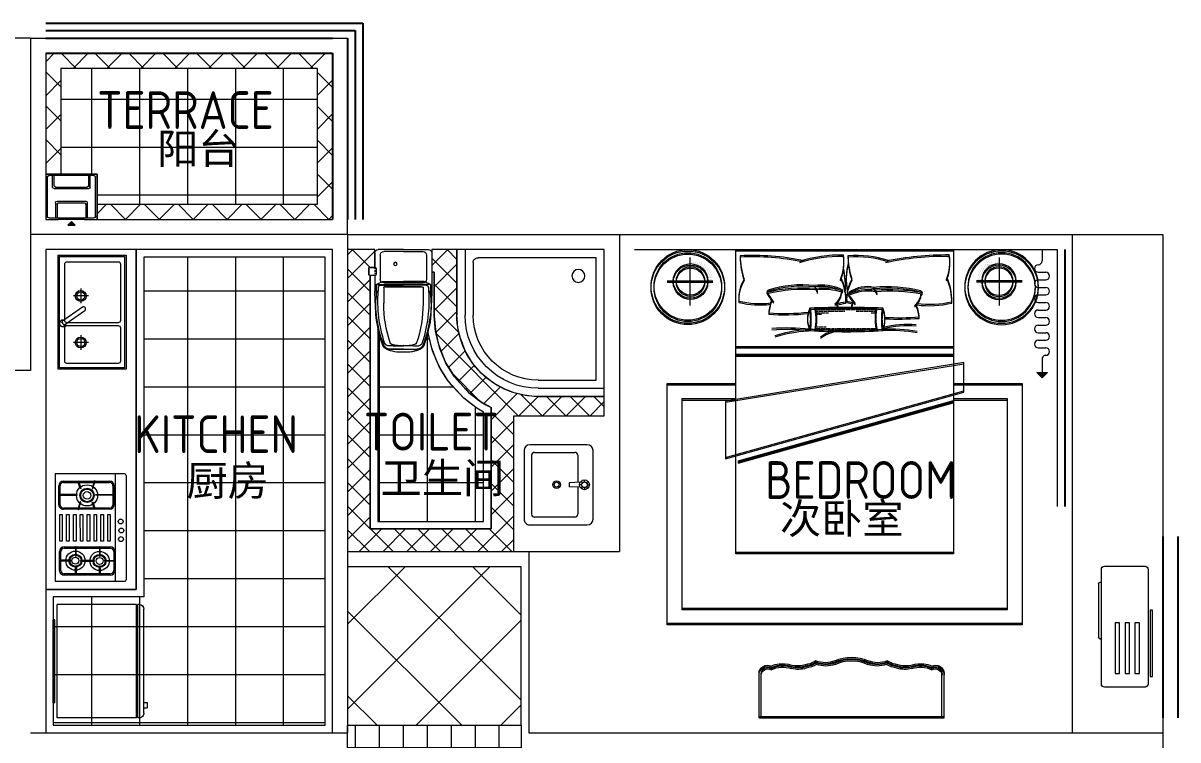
# Model space of a CAD drawing. Extents: x 25752 to 73233, y 27827 to 61602.
# Drawn here: x 55211 to 62861, y 48411 to 53157 of the extents above; entities that cross this region are included whole.
import ezdxf

# ---------------------------------------------------------------- set-up
doc = ezdxf.new("R2010")
doc.units = 0
doc.header["$LTSCALE"] = 1000
doc.header["$MEASUREMENT"] = 0
doc.linetypes.add('DASH', pattern=[0.35, 0.25, -0.1])
for name, color, linetype, lineweight in [('DOTE', 1, 'Continuous', 5), ('之\u3000辅助线', 62, 'Continuous', 5), ('家具', 34, 'Continuous', 9), ('洁具', 8, 'Continuous', 9), ('看线', 5, 'Continuous', 9), ('移动家具', 41, 'Continuous', 9), ('配景图块－家具立面', 252, 'Continuous', 9), ('铺地', 8, 'Continuous', 5), ('陈设', 31, 'Continuous', 5)]:
    doc.layers.add(name, color=color, linetype=linetype, lineweight=lineweight)
for name, color, linetype in [('PUB_TEXT', 7, 'Continuous'), ('WINDOW', 4, 'Continuous'), ('栏杆', 55, 'Continuous'), ('窗帘', 8, 'Continuous')]:
    doc.layers.add(name, color=color, linetype=linetype)
doc.styles.get("Standard").update_dxf_attribs({"font": 'gbenor.shx', "bigfont": 'gbcbig.shx'})
pattern_1 = [(90, (164886.5, 15824.32), (317.5, 3e-14), []), (7e-15, (164886.5, 15824.32), (3e-14, -317.5), [])]

# ---------------------------------------------------------------- blocks, each defined once
blk = doc.blocks.new('A$C0C200289')
for p, q in [((500.3, 622.7), (-48.2, 622.7)), ((-48.2, 613.4), (-48.2, 622.7)), ((500.3, 613.4), (-48.2, 613.4)), ((500.3, 613.4), (500.3, 622.7)), ((-150, 71.8), (-150, 596.8)), ((600, 596.8), (-150, 596.8)), ((600, 71.8), (600, 596.8)), ((-144.1, 71.8), (-150, 71.8)), ((-150, 53.3), (-150, 61.8)), ((-144.1, 61.8), (-150, 61.8)), ((-144.1, 61.8), (-144.1, 71.8)), ((568.5, 21.8), (-118.5, 21.8)), ((499.1, 21.8), (499.1, 0)), ((535.3, 21.8), (535.3, 0)), ((594.1, 61.8), (594.1, 71.8)), ((594.1, 71.8), (600, 71.8)), ((594.1, 61.8), (600, 61.8)), ((600, 53.3), (600, 61.8)), ((499.1, 0), (535.3, 0))]:
    blk.add_line(p, q)
at = {"color": 251}
for p, q in [((594.1, 71.8), (-144.1, 71.8)), ((594.1, 61.8), (-144.1, 61.8))]:
    blk.add_line(p, q, dxfattribs=at)
for centre, start, end in [((-118.5, 53.3), 180, 270), ((568.5, 53.3), 270, 0)]:
    blk.add_arc(centre, 31.5, start, end)
blk = doc.blocks.new('gui-13')
at = {"layer": '陈设', "color": 31}
for p, q in [((-851, 0), (851, 0)), ((-851, 0), (-851, -395)), ((851, 0), (851, -395))]:
    blk.add_line(p, q, dxfattribs=at)
at = {"layer": '陈设', "color": 8}
for p, q in [((-832, 0), (-832, -392)), ((832, 0), (832, -392))]:
    blk.add_line(p, q, dxfattribs=at)
at = {"layer": '陈设', "color": 31}
for centre, radius, start, end in [((-775, -395), 76, 179.9775, 297.9622), ((775, -395), 76, 242.0378, 0.0225), ((-638, -249), 236, 244.7424, 281.4576), ((-497, -771), 306, 72.2765, 108.0394), ((-461, -733), 260, 59.0009, 77.1514), ((-242, -728), 234, 67.5902, 111.3737), ((0, -176), 369, 245.4498, 294.5502), ((242, -728), 234, 68.6263, 112.4098), ((461, -733), 260, 102.8486, 120.9991), ((497, -771), 306, 71.9606, 107.7235), ((638, -249), 236, 258.5424, 295.2576)]:
    blk.add_arc(centre, radius, start, end, dxfattribs=at)
at = {"layer": '陈设', "color": 8}
for centre, radius, start, end in [((-772, -388), 60.9, 183.3748, 301.4929), ((772, -388), 60.9, 238.5071, 356.6252), ((-633, -232), 234, 242.9417, 289.8548), ((-491, -713), 268, 73.9479, 103.6165), ((-491, -796), 349, 61.2124, 77.7108), ((-237, -743), 267, 70.8722, 108.6815), ((0, -177), 348, 244.4926, 295.5074), ((237, -743), 267, 71.3185, 109.1278), ((491, -796), 349, 102.2892, 118.7876), ((491, -713), 268, 76.3835, 106.0521), ((633, -232), 234, 250.1452, 297.0583)]:
    blk.add_arc(centre, radius, start, end, dxfattribs=at)
blk = doc.blocks.new('nighttable-03')
at = {"layer": '陈设'}
for p, q in [((0, -193), (0, 193)), ((-188.6, 0), (188.6, 0))]:
    blk.add_line(p, q, dxfattribs=at)
at = {"layer": '陈设', "color": 8}
for p, q in [((-56.6, 103.2), (-56.6, 103.2)), ((-48.7, 119.1), (-48.7, 119.1)), ((-32.8, 119.1), (-32.8, 119.1)), ((-24.9, 134.9), (-24.9, 134.9)), ((-16.9, 119.1), (-16.9, 119.1)), ((-9, 134.9), (-9, 134.9)), ((-1, 150.8), (-1, 150.8)), ((-1, 119.1), (-1, 119.1)), ((6.9, 134.9), (6.9, 134.9)), ((14.8, 150.8), (14.8, 150.8)), ((14.8, 119.1), (14.8, 119.1)), ((22.8, 134.9), (22.8, 134.9)), ((30.7, 150.8), (30.7, 150.8)), ((30.7, 119.1), (30.7, 119.1)), ((38.6, 134.9), (38.6, 134.9)), ((46.6, 150.8), (46.6, 150.8)), ((46.6, 119.1), (46.6, 119.1)), ((54.5, 134.9), (54.5, 134.9)), ((62.5, 150.8), (62.5, 150.8)), ((62.5, 119.1), (62.5, 119.1)), ((70.4, 134.9), (70.4, 134.9)), ((70.4, 103.2), (70.4, 103.2)), ((78.3, 150.8), (78.3, 150.8)), ((78.3, 119.1), (78.3, 119.1)), ((86.3, 134.9), (86.3, 134.9)), ((86.3, 103.2), (86.3, 103.2)), ((94.2, 150.8), (94.2, 150.8)), ((94.2, 119.1), (94.2, 119.1)), ((102.1, 134.9), (102.1, 134.9)), ((102.1, 103.2), (102.1, 103.2)), ((110.1, 119.1), (110.1, 119.1)), ((118, 134.9), (118, 134.9)), ((118, 103.2), (118, 103.2)), ((126, 119.1), (126, 119.1)), ((133.9, 103.2), (133.9, 103.2)), ((149.8, 103.2), (149.8, 103.2)), ((94.2, 87.3), (94.2, 87.3)), ((102.1, 71.4), (102.1, 71.4)), ((110.1, 87.3), (110.1, 87.3)), ((110.1, 55.6), (110.1, 55.6)), ((118, 71.4), (118, 71.4)), ((118, 39.7), (118, 39.7)), ((126, 87.3), (126, 87.3)), ((126, 55.6), (126, 55.6)), ((126, 23.8), (126, 23.8)), ((133.9, 71.4), (133.9, 71.4)), ((133.9, 39.7), (133.9, 39.7)), ((133.9, 7.9), (133.9, 7.9)), ((141.8, 87.3), (141.8, 87.3)), ((141.8, 55.6), (141.8, 55.6)), ((141.8, 23.8), (141.8, 23.8)), ((149.8, 71.4), (149.8, 71.4)), ((149.8, 39.7), (149.8, 39.7)), ((149.8, 7.9), (149.8, 7.9)), ((157.7, 87.3), (157.7, 87.3)), ((157.7, 55.6), (157.7, 55.6)), ((157.7, 23.8), (157.7, 23.8)), ((165.6, 71.4), (165.6, 71.4)), ((165.6, 39.7), (165.6, 39.7)), ((165.6, 7.9), (165.6, 7.9)), ((173.6, 55.6), (173.6, 55.6)), ((173.6, 23.8), (173.6, 23.8)), ((86.3, -87.3), (86.3, -87.3)), ((102.1, -87.3), (102.1, -87.3)), ((110.1, -71.4), (110.1, -71.4)), ((118, -55.6), (118, -55.6)), ((126, -7.9), (126, -7.9)), ((126, -39.7), (126, -39.7)), ((126, -71.4), (126, -71.4)), ((133.9, -23.8), (133.9, -23.8)), ((133.9, -55.6), (133.9, -55.6)), ((141.8, -7.9), (141.8, -7.9)), ((141.8, -39.7), (141.8, -39.7)), ((149.8, -23.8), (149.8, -23.8)), ((149.8, -55.6), (149.8, -55.6)), ((157.7, -7.9), (157.7, -7.9)), ((157.7, -39.7), (157.7, -39.7)), ((165.6, -23.8), (165.6, -23.8)), ((173.6, -7.9), (173.6, -7.9)), ((62.5, -103.2), (62.5, -103.2))]:
    blk.add_line(p, q, dxfattribs=at)
at = {"layer": '陈设'}
for centre, radius in [((-18.6, -46.6), 304.8), ((3.7, -0.4), 142.5)]:
    blk.add_circle(centre, radius, dxfattribs=at)
at = {"layer": '陈设', "color": 8}
for centre, radius in [((-18.6, -46.6), 279.4), ((3.7, -0.4), 117.5)]:
    blk.add_circle(centre, radius, dxfattribs=at)
blk = doc.blocks.new('bed-03')
at = {"layer": '陈设'}
h = blk.add_hatch(dxfattribs=at)
h.set_pattern_fill('DOTS', color=8, scale=157.35808, style=0)
h.set_pattern_definition([(360, (4699.224, 22464.162), (4.91744, 9.83488), [0, -9.83488])])
h.paths.add_polyline_path([(193.3, 1512.3, -0.023158), (197.9, 1538.3, 0.017447), (-182.8, 1538.1, -0.030336), (-176.8, 1500.1, -0.109684)])
h.paths.add_polyline_path([(-178.1, 1428.4, -0.021039), (-182.7, 1402.1, 0.024893), (200.7, 1402, -0.013485), (197.1, 1417, -0.065247)])
at = {"layer": '陈设', "linetype": 'Continuous'}
blk.add_line((-685.8, 1295.4), (685.8, 1295.4), dxfattribs=at)
for points in [[(-685.8, 1905), (685.8, 1905), (685.8, 0), (-685.8, 0)], [(749.3, 1193.8), (-749.3, 952.5), (-749.3, 596.9), (749.3, 1016)]]:
    blk.add_lwpolyline(points, close=True, dxfattribs=at)
at = {"layer": '陈设', "linetype": 'Continuous', "const_width": 12.7}
for points in [[(-685.8, 1244.6), (685.8, 1244.6)], [(685.8, 952.5), (-673.1, 571.5)]]:
    blk.add_lwpolyline(points, dxfattribs=at)
at = {"layer": '陈设'}
for centre, radius, start, end in [((-577.9, 291.4), 1576.8, 78.51563, 92.91885), ((-128, 1881.7), 530.4, 181.68246, 197.89123), ((-19.6, 991.8), 879.4, 89.26749, 107.49187), ((-518.6, 1679.5), 523, 21.50182, 21.52014), ((-291.2, 1827.2), 286.3, 337.28886, 8.83607), ((388.8, 1722), 379.2, 164.5703, 191.44523), ((72.4, 1196.7), 671.5, 72.36508, 94.45682), ((550.4, 1881.7), 530.4, 181.68246, 197.89123), ((641.6, 21.3), 1850, 89.47797, 102.03621), ((375.6, 1827.2), 286.3, 337.28886, 8.83607), ((-518.6, 1679.5), 523, 356.00042, 12.19728), ((-433, 1598.1), 233.4, 148.85812, 184.05816), ((-269.2, 1008), 675.6, 83.20755, 108.38281), ((-144.9, 1376.3), 305.8, 66.56831, 98.36025), ((-213.4, 1658.6), 31.4, 2.78289, 33.25611), ((-316.9, 1592.2), 324, 357.36898, 24.77774), ((245.4, 1598.1), 233.4, 148.85812, 184.05816), ((141.6, 1474.1), 198.2, 77.55266, 124.26048), ((349.9, 1592.2), 324, 357.36898, 24.77774), ((-260.6, 727.3), 936.2, 85.18392, 104.06595), ((-285.9, 1731.9), 222.6, 209.74359, 223.86493), ((-131.5, 1271.1), 392.3, 72.55244, 97.40079), ((-192.9, 1640.1), 22.8, 354.43558, 61.56986), ((-127.8, 1648.9), 108.2, 307.60777, 352.44802), ((148.2, 1363.4), 288.9, 81.37225, 115.44969), ((226.4, 1720.7), 222.6, 209.74359, 223.86493), ((262.2, 741.5), 929.4, 76.61675, 94.81174), ((160.2, 1647.5), 31.4, 2.78289, 33.25611), ((280, 458.9), 1193.4, 80.01932, 94.24788), ((180.7, 1629), 22.8, 354.43558, 61.56986), ((372.8, 1637.8), 108.2, 307.60777, 352.44802), ((-535.1, 2096.2), 531, 255.7481, 277.42838), ((-210.2, 1487.7), 269, 157.35479, 175.99448), ((-81, 1470.4), 153.7, 154.46306, 205.54216), ((9.9, -3914.4), 5455.9, 87.58865, 92.41135), ((-613.7, 1470.4), 399.6, 350.4535, 9.55171), ((-493.1, 1470), 317.7, 347.54723, 12.52165), ((-202.4, 1492.4), 169.7, 16.73764, 28.09111), ((-134.2, 2172.8), 611.9, 277.91946, 283.31982), ((143.3, 2096.2), 531, 255.7481, 259.99103), ((302, 1476.6), 269, 157.35479, 166.0422), ((476.5, 1475.9), 285.5, 167.23113, 195.17647), ((686, 1470.3), 451.5, 171.53777, 188.42299), ((91.5, 1470.5), 162, 335.83547, 24.1253), ((298.3, 1481.3), 169.7, 359.93165, 28.09111), ((532.6, 2172.8), 611.9, 262.59536, 283.31982), ((-382.1, 2845.4), 1342.3, 265.87858, 276.54701), ((341.1, 3294.3), 1817.6, 267.23363, 274.00158), ((-357.5, 205.3), 1206.7, 83.44339, 94.82037), ((-171.5, 490.7), 912.5, 91.59604, 107.13726), ((9.8, 5250.4), 3853.1, 266.5849, 273.4151), ((-29.3, 1206.9), 191.7, 95.57589, 129.53492), ((282.7, 411.7), 993.4, 79.97993, 92.50113), ((395.3, 834), 600.1, 84.82231, 104.64378)]:
    blk.add_arc(centre, radius, start, end, dxfattribs=at)
at = {"layer": '陈设', "color": 8}
for centre, radius, start, end in [((-613.7, 1470.4), 403.5, 350.4535, 9.55171), ((-493.1, 1470), 313.8, 347.54723, 12.52165), ((476.5, 1475.9), 281.5, 167.23113, 195.17647), ((686, 1470.3), 455.4, 171.53777, 188.42299)]:
    blk.add_arc(centre, radius, start, end, dxfattribs=at)
at = {"layer": '陈设'}
for points in [[(-482.3, 1649.1), (-489.5, 1638.4), (-485.8, 1630.5), (-479.2, 1621.4)], [(-23.3, 1656.9), (-14.3, 1650.6), (-15.6, 1640.9), (-20.6, 1634.7)], [(30, 1637.9), (22.8, 1627.2), (26.4, 1619.3), (33.1, 1610.3)], [(477.4, 1645.7), (486.4, 1639.5), (485, 1629.8), (480.1, 1623.6)]]:
    blk.add_spline(points, degree=3, dxfattribs=at)
blk = doc.blocks.new('wrtrturt')
at = {"layer": '陈设'}
for points in [[(88620.3, 57306.6), (88620.3, 56851.8), (90209.7, 56851.8), (90209.7, 59204.9), (88620.3, 59204.9), (88620.3, 58750.2)], [(88629.4, 57306.6), (88629.4, 56851.8), (90218.8, 56851.8), (90218.8, 59204.9), (88629.4, 59204.9), (88629.4, 58750.2)]]:
    blk.add_lwpolyline(points, dxfattribs=at)
at = {"layer": '陈设', "color": 8}
for points in [[(88720.3, 57306.6), (88720.3, 56951.8), (90109.7, 56951.8), (90109.7, 59104.9), (88720.3, 59104.9), (88720.3, 58750.2)], [(88729.4, 57306.6), (88729.4, 56951.8), (90118.8, 56951.8), (90118.8, 59104.9), (88729.4, 59104.9), (88729.4, 58750.2)]]:
    blk.add_lwpolyline(points, dxfattribs=at)
at = {"layer": '配景图块－家具立面', "color": 8, "extrusion": (0, 0, -1), "rotation": 270}
for name, p, xscale, yscale, zscale in [('nighttable-03', (-87940.1, 59052.7), 0.8000000000320142, 0.8000000000465661, -0.8), ('nighttable-03', (-87949.2, 59052.7), 0.8000000000320142, 0.8000000000465661, -0.8), ('bed-03', (-89738.5, 58028.4), 1.052493438321108, 1.052493438321108, -1.052493438320218), ('bed-03', (-89747.6, 58028.4), 1.052493438321108, 1.052493438321108, -1.052493438320218)]:
    blk.add_blockref(name, p, dxfattribs=dict(at, xscale=xscale, yscale=yscale, zscale=zscale))
at = {"layer": '配景图块－家具立面', "color": 8, "xscale": 0.8000000000320142, "yscale": 0.8000000000465661, "zscale": 0.8, "rotation": 90}
for p in [(87940.5, 57003.8), (87949.6, 57003.8)]:
    blk.add_blockref('nighttable-03', p, dxfattribs=at)
blk = doc.blocks.new('A$C50400A6F')
at = {"layer": '家具'}
blk.add_hatch(color=256, dxfattribs=at).paths.add_polyline_path([(814.6, 14.6), (814.6, 85.4), (850, 50)])
for p, q in [((850, 50), (814.6, 85.4)), ((814.6, 14.6), (814.6, 85.4)), ((0, 50), (75, 50)), ((100, 25), (100, 25)), ((150, 25), (150, 75)), ((200, 25), (200, 75)), ((250, 25), (250, 75)), ((300, 25), (300, 75)), ((350, 25), (350, 75)), ((400, 25), (400, 75)), ((450, 25), (450, 75)), ((500, 25), (500, 75)), ((550, 25), (550, 75)), ((600, 25), (600, 75)), ((650, 25), (650, 75)), ((700, 75), (700, 75)), ((725, 50), (814.6, 50)), ((850, 50), (814.6, 14.6))]:
    blk.add_line(p, q, dxfattribs=at)
for centre, start, end in [((175, 75), 0, 180), ((275, 75), 0, 180), ((375, 75), 0, 180), ((475, 75), 0, 180), ((575, 75), 0, 180), ((675, 75), 0, 180), ((75, 25), 0, 90), ((125, 25), 180, 0), ((225, 25), 180, 0), ((325, 25), 180, 0), ((425, 25), 180, 0), ((525, 25), 180, 0), ((625, 25), 180, 0), ((725, 75), 180, 270)]:
    blk.add_arc(centre, 25, start, end, dxfattribs=at)
blk = doc.blocks.new('A$C3F2D231D')
at = {"layer": '家具', "rotation": 180}
blk.add_blockref('A$C50400A6F', (2046.1, 202), dxfattribs=at)
blk = doc.blocks.new('A$C4EB5717C')
at = {"layer": '家具', "color": 8}
for p, q in [((520.3, 110), (520.3, 120)), ((883.1, 100), (530.3, 100)), ((893.1, 120), (893.1, 110))]:
    blk.add_line(p, q, dxfattribs=at)
for points in [[(269.2, 459.1), (709, 459.1), (709, 444), (269.2, 444)], [(290.4, 371.5), (625.9, 371.5), (625.9, 342.6), (290.4, 342.6)], [(290.4, 305.7), (625.9, 305.7), (625.9, 276.8), (290.4, 276.8)], [(290.4, 239.9), (625.9, 239.9), (625.9, 211), (290.4, 211)]]:
    blk.add_lwpolyline(points, close=True, dxfattribs=at)
at = {"layer": '家具'}
blk.add_lwpolyline([(220, 120), (980, 120, 0.414214), (1000, 140), (1000, 410, 0.414214), (980, 430), (220, 430, 0.414214), (200, 410), (200, 140, 0.414214)], format="xyb", close=True, dxfattribs=at)
at = {"layer": '家具', "color": 8}
for centre, start, end in [((530.3, 110), 180, 270), ((883.1, 110), 270, 0)]:
    blk.add_arc(centre, 10, start, end, dxfattribs=at)
blk = doc.blocks.new('dfdsf')
at = {"layer": '家具'}
for p, q in [((-5626.5, -27307.3), (-6080.7, -27307.3)), ((-6118.8, -27345.4), (-6118.8, -27726.4)), ((-5588.4, -27726.4), (-5588.4, -27345.4)), ((-6080.7, -27764.5), (-5626.5, -27764.5))]:
    blk.add_line(p, q, dxfattribs=at)
at = {"layer": '家具', "color": 8}
for p, q in [((-5872.4, -27364), (-5885.9, -27364)), ((-5866.9, -27350.6), (-5876.4, -27341.1)), ((-5866.7, -27377.4), (-5876.1, -27387.1)), ((-5853.6, -27345.2), (-5853.6, -27331.7)), ((-5853.6, -27382.8), (-5853.6, -27396.2)), ((-5831.1, -27340.8), (-5840.5, -27350.5)), ((-5830.8, -27386.8), (-5840.3, -27377.3)), ((-5834.8, -27364), (-5821.3, -27364)), ((-6068, -27694.7), (-6068, -27428)), ((-6049, -27408.9), (-5869.2, -27408.9)), ((-5870.1, -27391.7), (-5866.3, -27465.6)), ((-5837.1, -27391.7), (-5840.9, -27465.6)), ((-5838, -27408.9), (-5658.2, -27408.9)), ((-5639.2, -27428), (-5639.2, -27694.7)), ((-5866.3, -27465.6), (-5840.9, -27465.6)), ((-5658.2, -27713.7), (-6049, -27713.7))]:
    blk.add_line(p, q, dxfattribs=at)
for centre, radius in [((-5853.6, -27364), 32.3), ((-5853.6, -27364), 18.8), ((-5854.6, -27548.6), 25.4), ((-5854.6, -27548.6), 16)]:
    blk.add_circle(centre, radius, dxfattribs=at)
at = {"layer": '家具'}
for centre, start, end in [((-6080.7, -27345.4), 90, 180), ((-5626.5, -27345.4), 0, 90), ((-6080.7, -27726.4), 180, 270), ((-5626.5, -27726.4), 270, 0)]:
    blk.add_arc(centre, 38.1, start, end, dxfattribs=at)
at = {"layer": '家具', "color": 8}
for centre, start, end in [((-6049, -27428), 90, 180), ((-5658.2, -27428), 0, 90), ((-6049, -27694.7), 180, 270), ((-5658.2, -27694.7), 270, 0)]:
    blk.add_arc(centre, 19.1, start, end, dxfattribs=at)
blk = doc.blocks.new('A$C37A63D83')
at = {"layer": '家具', "color": 8}
for p, q in [((152.1, 636.3), (127.6, 636.3)), ((136.4, 659.7), (322.6, 659.7)), ((229.5, 659.7), (136.4, 659.7)), ((162, 636.3), (152.1, 636.3)), ((162, 636.3), (229.5, 636.3)), ((297, 636.3), (229.5, 636.3)), ((297, 636.3), (306.9, 636.3)), ((306.9, 636.3), (331.4, 636.3)), ((49.5, 230.4), (49.5, 316.4)), ((99, 250.2), (99, 355.5)), ((360, 250.2), (360, 355.5)), ((49.5, 230.4), (229.5, 230.4)), ((49.5, 230.4), (90.9, 211.5)), ((54, 279), (54, 280.3)), ((63, 274.5), (58.5, 274.5)), ((63, 252.9), (63, 274.5)), ((81, 234.9), (229.5, 234.9)), ((229.5, 246.6), (102.6, 246.6)), ((110.7, 246.6), (229.5, 246.6)), ((229.5, 246.6), (356.4, 246.6)), ((348.3, 246.6), (229.5, 246.6)), ((378, 234.9), (229.5, 234.9)), ((409.5, 230.4), (229.5, 230.4)), ((409.5, 230.4), (368.1, 211.5)), ((396, 252.9), (396, 274.5)), ((396, 274.5), (400.5, 274.5)), ((37.8, 171.9), (42.3, 171.9)), ((40.5, 153.1), (40.5, 161.7)), ((49.5, 125.1), (49.5, 164.7)), ((76.5, 36), (76.5, 198)), ((90.9, 211.5), (229.5, 211.5)), ((99, 220.5), (229.5, 220.5)), ((360, 220.5), (229.5, 220.5)), ((368.1, 211.5), (229.5, 211.5)), ((382.5, 36), (382.5, 198)), ((37.8, 117.9), (42.3, 117.9)), ((40.5, 137), (40.5, 146.5)), ((40.5, 121.2), (40.5, 129.7)), ((229.5, 13.5), (99, 13.5)), ((229.5, 13.5), (360, 13.5))]:
    blk.add_line(p, q, dxfattribs=at)
at = {"layer": '家具'}
for p, q in [((409.5, 230.4), (409.5, 316.4)), ((40.5, 170.1), (40.5, 274.5)), ((405, 279), (405, 280.3)), ((418.5, 22.5), (418.5, 274.5)), ((0, 125.1), (0, 164.7)), ((37.8, 171.9), (7.2, 171.9)), ((37.8, 117.9), (7.2, 117.9)), ((40.5, 22.5), (40.5, 122)), ((229.5, 0), (63, 0)), ((229.5, 0), (396, 0))]:
    blk.add_line(p, q, dxfattribs=at)
at = {"layer": '家具', "color": 8}
blk.add_circle((176.4, 94.5), 11.4, dxfattribs=at)
at = {"layer": '家具'}
for centre, radius, start, end in [((978.6, 321), 938.6, 160.46268, 171.82378), ((106.7, 630.4), 13.5, 147.26486, 160.46289), ((159.1, 596.7), 75.7, 123.74728, 147.26486), ((216.6, 423.2), 256.6, 87.12096, 112.8427), ((242.4, 423.2), 256.6, 67.1573, 92.87904), ((299.9, 596.7), 75.7, 32.73514, 56.25272), ((345.7, 630.4), 13.5, 21.34013, 45.04567), ((352.3, 630.4), 13.5, 19.53711, 32.73514), ((-519.6, 321), 938.7, 8.17733, 19.53711), ((7035.2, 15), 6999.5, 176.39994, 177.87525), ((-6576.2, 15), 6999.5, 2.12475, 3.60006), ((7.2, 164.7), 7.2, 90, 180), ((7.2, 125.1), 7.2, 180, 270), ((63, 22.5), 22.5, 180, 270), ((396, 22.5), 22.5, 270, 0)]:
    blk.add_arc(centre, radius, start, end, dxfattribs=at)
at = {"layer": '家具', "color": 8}
for centre, radius, start, end in [((823.8, 352.9), 776.2, 158.65987, 172.47632), ((941.9, 340.4), 881.4, 161.70587, 184.28974), ((933.3, 352.9), 834.3, 161.50274, 179.81806), ((113.3, 630.4), 13.5, 134.95433, 158.65987), ((347, 396.4), 344.2, 131.92233, 134.95433), ((129.6, 611.1), 25.3, 94.61237, 166.25294), ((138, 625.7), 34, 87.42069, 128.06865), ((159.2, 611.8), 18, 109.18125, 161.50274), ((214.4, 386.4), 250, 86.59247, 104.15157), ((244.6, 386.4), 250, 75.84843, 93.40753), ((299.8, 611.8), 18, 18.49726, 70.81875), ((-474.3, 352.9), 834.3, 0.18194, 18.49726), ((321, 625.7), 34, 51.93135, 92.57931), ((329.4, 611.1), 25.3, 13.74706, 85.38763), ((112, 396.4), 344.2, 45.04567, 48.07767), ((-482.9, 340.4), 881.4, 355.71026, 18.29413), ((-364.8, 352.9), 776.2, 7.52368, 21.34013), ((545.5, 366.9), 499.1, 169.88512, 189.98228), ((-86.5, 366.9), 499.1, 350.01772, 10.11488), ((58.5, 279), 4.5, 180, 270), ((81, 252.9), 18, 180, 270), ((102.6, 250.2), 3.6, 180, 270), ((356.4, 250.2), 3.6, 270, 0), ((378, 252.9), 18, 270, 0), ((400.5, 279), 4.5, 270, 0), ((42.3, 164.7), 7.2, 0, 90), ((99, 198), 22.5, 90, 180), ((360, 198), 22.5, 0, 90), ((42.3, 125.1), 7.2, 270, 0), ((99, 36), 22.5, 180, 270), ((360, 36), 22.5, 270, 0)]:
    blk.add_arc(centre, radius, start, end, dxfattribs=at)
blk = doc.blocks.new('A$C30DC0316')
at = {"color": 60, "linetype": 'ByBlock'}
for p, q in [((0.1, 976.2), (972.5, 976.3)), ((0.1, 539.3), (0.1, 976.2)), ((972.5, 976.3), (973.2, 0)), ((973.2, 0), (539.4, 0))]:
    blk.add_line(p, q, dxfattribs=at)
at = {"color": 8, "linetype": 'ByBlock'}
for p, q in [((54.1, 539.3), (54.1, 976.3)), ((108, 922.3), (918.6, 922.9)), ((108, 539.3), (108, 922.3)), ((918.6, 922.3), (919.2, 140.2)), ((886.8, 107.9), (539.4, 107.9)), ((972.5, 53.9), (539.4, 53.9))]:
    blk.add_line(p, q, dxfattribs=at)
blk.add_circle((798.3, 804.6), 43.1, dxfattribs=at)
at = {"color": 60, "linetype": 'ByBlock'}
blk.add_arc((539.5, 539.6), 539.6, 179.19356, 269.98585, dxfattribs=at)
at = {"color": 8, "linetype": 'ByBlock'}
for centre, radius, start, end in [((539.4, 539.3), 485.3, 180, 270), ((539.4, 539.3), 431.4, 180, 270), ((886.8, 140.2), 32.4, 270, 0.04014)]:
    blk.add_arc(centre, radius, start, end, dxfattribs=at)
blk = doc.blocks.new('A$C06E414F3')
at = {"color": 8, "linetype": 'ByBlock'}
blk.add_blockref('A$C30DC0316', (0, 0), dxfattribs=at)
blk = doc.blocks.new('A$C06323CE0')
at = {"color": 60}
blk.add_blockref('A$C06E414F3', (-477.5, -864.1), dxfattribs=at)
blk = doc.blocks.new('sdfsdf')
at = {"layer": '移动家具'}
for p, q in [((16786.3, -29787.3), (16786.3, -29337.3)), ((16786.3, -29337.3), (17543.3, -29337.3)), ((17543.3, -29337.3), (17543.3, -29787.3)), ((17543.3, -29787.3), (16786.3, -29787.3))]:
    blk.add_line(p, q, dxfattribs=at)
at = {"layer": '移动家具', "color": 251}
for p, q in [((16796.3, -29777.3), (16796.3, -29347.3)), ((16796.3, -29347.3), (17533.3, -29347.3)), ((17101.4, -29360.7), (17079.6, -29375.9)), ((17079.6, -29375.9), (17176.4, -29514.2)), ((17198.1, -29499), (17101.4, -29360.7)), ((17533.3, -29347.3), (17533.3, -29777.3)), ((16827.1, -29393.8), (16827.1, -29736.9)), ((17059.3, -29378.8), (16842.1, -29378.8)), ((16964.1, -29539.1), (16964.1, -29438.9)), ((17074.3, -29736.9), (17074.3, -29393.8)), ((17096.9, -29393.8), (17096.9, -29736.9)), ((17481, -29378.8), (17111.9, -29378.8)), ((17272.4, -29539.1), (17272.4, -29438.9)), ((17496, -29736.9), (17496, -29393.8)), ((17012.2, -29487.6), (16916.2, -29487.6)), ((17320.6, -29487.6), (17224.6, -29487.6)), ((16842.1, -29751.9), (17059.3, -29751.9)), ((17111.9, -29751.9), (17481, -29751.9)), ((17533.3, -29777.3), (16796.3, -29777.3))]:
    blk.add_line(p, q, dxfattribs=at)
for centre, radius in [((16964.1, -29487.6), 36.1), ((17272.4, -29487.6), 36.1), ((16964.1, -29487.6), 27.1), ((17272.4, -29487.6), 27.1)]:
    blk.add_circle(centre, radius, dxfattribs=at)
for centre, radius, start, end in [((17090.5, -29368.3), 21.7, 342.60679, 267.3353), ((16842.1, -29393.8), 15, 90, 180), ((17059.3, -29393.8), 15, 0, 90), ((17111.9, -29393.8), 15, 90, 180), ((17481, -29393.8), 15, 0, 90), ((17187.2, -29506.6), 13.3, 214.97105, 34.97105), ((16842.1, -29736.9), 15, 180, 270), ((17059.3, -29736.9), 15, 270, 0), ((17111.9, -29736.9), 15, 180, 270), ((17481, -29736.9), 15, 270, 0)]:
    blk.add_arc(centre, radius, start, end, dxfattribs=at)
blk = doc.blocks.new('A$C1BE601A8')
at = {"layer": '移动家具'}
blk.add_blockref('sdfsdf', (-16786.3, 29787.3), dxfattribs=at)
blk = doc.blocks.new('ddfdf')
at = {"layer": '移动家具'}
for p, q in [((15801.2, -30110.3), (15800.7, -30821.9)), ((16261.2, -30110.6), (15801.2, -30110.3)), ((16271.2, -30120.6), (16270.7, -30812.2)), ((15800.7, -30821.9), (16260.7, -30822.2))]:
    blk.add_line(p, q, dxfattribs=at)
at = {"layer": '移动家具', "color": 251}
for p, q in [((16201.5, -30822.1), (16202, -30110.6)), ((15826.1, -30314.4), (15826.2, -30188.6)), ((15834.1, -30314.4), (15834.2, -30188.6)), ((15856.2, -30158.6), (16162.7, -30158.8)), ((15856.2, -30166.6), (16162.7, -30166.8)), ((15952.1, -30158.8), (15956.9, -30157.2)), ((15968, -30207.9), (15952.1, -30158.8)), ((15956.9, -30157.2), (15972.8, -30206.4)), ((15972.8, -30206.4), (15968, -30207.9)), ((16062, -30157.3), (16046, -30206.4)), ((16046, -30206.4), (16050.8, -30208)), ((16050.8, -30208), (16066.8, -30158.9)), ((16066.8, -30158.9), (16062, -30157.3)), ((16184.7, -30188.9), (16184.6, -30314.6)), ((16192.7, -30188.9), (16192.6, -30314.6)), ((15828.8, -30247.7), (15828.8, -30252.3)), ((15946.6, -30247.8), (15828.8, -30247.7)), ((15828.8, -30252.3), (15946.6, -30252.4)), ((15946.6, -30252.4), (15946.6, -30247.8)), ((16072.2, -30252.4), (16072.2, -30247.9)), ((16072.2, -30247.9), (16190, -30247.9)), ((16190, -30252.5), (16072.2, -30252.4)), ((16190, -30247.9), (16190, -30252.5)), ((16162.6, -30336.6), (15856.1, -30336.4)), ((16162.6, -30344.6), (15856.1, -30344.4)), ((15968, -30295.3), (15952, -30344.3)), ((15952, -30344.3), (15956.8, -30345.9)), ((15956.8, -30345.9), (15972.8, -30296.8)), ((15972.8, -30296.8), (15968, -30295.3)), ((16046, -30296.9), (16050.8, -30295.3)), ((16061.9, -30346), (16046, -30296.9)), ((16050.8, -30295.3), (16066.7, -30344.4)), ((16066.7, -30344.4), (16061.9, -30346)), ((15832.3, -30555.7), (15832.4, -30379.5)), ((15832.4, -30379.5), (15849.1, -30379.5)), ((15849.1, -30379.5), (15849, -30555.7)), ((15877.6, -30555.7), (15877.8, -30379.5)), ((15877.8, -30379.5), (15894.4, -30379.5)), ((15894.4, -30379.5), (15894.3, -30555.7)), ((15923, -30555.8), (15923.1, -30379.5)), ((15923.1, -30379.5), (15939.8, -30379.6)), ((15939.8, -30379.6), (15939.6, -30555.8)), ((15968.3, -30555.8), (15968.4, -30379.6)), ((15968.4, -30379.6), (15985.1, -30379.6)), ((15985.1, -30379.6), (15985, -30555.8)), ((16013.7, -30555.8), (16013.8, -30379.6)), ((16013.8, -30379.6), (16030.4, -30379.6)), ((16030.4, -30379.6), (16030.3, -30555.8)), ((16059, -30555.9), (16059.1, -30379.6)), ((16059.1, -30379.6), (16075.8, -30379.6)), ((16075.8, -30379.6), (16075.6, -30555.9)), ((16104.3, -30555.9), (16104.4, -30379.7)), ((16104.4, -30379.7), (16121.1, -30379.7)), ((16121.1, -30379.7), (16121, -30555.9)), ((16149.7, -30555.9), (16149.8, -30379.7)), ((16149.8, -30379.7), (16166.4, -30379.7)), ((16166.4, -30379.7), (16166.3, -30555.9)), ((15849, -30555.7), (15832.3, -30555.7)), ((15860.7, -30594.4), (16167.1, -30594.6)), ((15894.3, -30555.7), (15877.6, -30555.7)), ((15939.6, -30555.8), (15923, -30555.8)), ((15937.2, -30594.5), (15937.1, -30654.3)), ((15941.7, -30594.5), (15937.2, -30594.5)), ((15941.7, -30654.3), (15941.7, -30594.5)), ((15985, -30555.8), (15968.3, -30555.8)), ((16030.3, -30555.8), (16013.7, -30555.8)), ((16075.6, -30555.9), (16059, -30555.9)), ((16094.9, -30594.6), (16094.9, -30654.4)), ((16099.5, -30594.6), (16094.9, -30594.6)), ((16099.5, -30654.4), (16099.5, -30594.6)), ((16121, -30555.9), (16104.3, -30555.9)), ((16166.3, -30555.9), (16149.7, -30555.9)), ((15830.6, -30750.1), (15830.7, -30624.4)), ((15838.6, -30750.1), (15838.7, -30624.4)), ((15860.7, -30602.4), (16167.1, -30602.6)), ((15937.1, -30654.3), (15941.7, -30654.3)), ((16094.9, -30654.4), (16099.5, -30654.4)), ((16189.1, -30624.6), (16189, -30750.4)), ((16197.1, -30624.6), (16197, -30750.4)), ((15828.6, -30681.6), (15828.6, -30686.2)), ((15904.3, -30681.6), (15828.6, -30681.6)), ((15828.6, -30686.2), (15904.3, -30686.2)), ((15904.3, -30686.2), (15904.3, -30681.6)), ((15937, -30779.9), (15937.1, -30720.2)), ((15937.1, -30720.2), (15941.7, -30720.2)), ((15941.7, -30720.2), (15941.6, -30779.9)), ((15968.2, -30683.8), (15968.2, -30688.4)), ((16063.1, -30683.9), (15968.2, -30683.8)), ((15968.2, -30688.4), (16063.1, -30688.5)), ((16063.1, -30688.5), (16063.1, -30683.9)), ((16094.8, -30780), (16094.8, -30720.3)), ((16094.8, -30720.3), (16099.4, -30720.3)), ((16099.4, -30720.3), (16099.4, -30780)), ((16125.6, -30689.6), (16125.6, -30685)), ((16125.6, -30685), (16199.2, -30685)), ((16199.2, -30689.6), (16125.6, -30689.6)), ((16199.2, -30685), (16199.2, -30689.6)), ((16167, -30772.4), (15860.6, -30772.2)), ((16167, -30780.4), (15860.6, -30780.2)), ((15941.6, -30779.9), (15937, -30779.9)), ((16099.4, -30780), (16094.8, -30780))]:
    blk.add_line(p, q, dxfattribs=at)
for centre, radius in [((16012.9, -30252.9), 70.1), ((16012.9, -30252.9), 47.3), ((16012.9, -30252.9), 41.8), ((16012.9, -30252.9), 25.3), ((16235.4, -30425.8), 16.2), ((16240.2, -30485.3), 16.2), ((16237.7, -30542.5), 16.2), ((15935.8, -30685.1), 63.7), ((15935.8, -30685.1), 43), ((15935.8, -30685.1), 38), ((15935.8, -30685.1), 23), ((16095.7, -30687.3), 63.7), ((16095.7, -30687.3), 43), ((16095.7, -30687.3), 38), ((16095.7, -30687.3), 23)]:
    blk.add_circle(centre, radius, dxfattribs=at)
at = {"layer": '移动家具'}
for centre, start, end in [((16261.2, -30120.6), 0, 89.96104), ((16260.7, -30812.2), 269.96104, 0)]:
    blk.add_arc(centre, 10, start, end, dxfattribs=at)
at = {"layer": '移动家具', "color": 251}
for centre, radius, start, end in [((15856.2, -30188.6), 30, 89.96104, 179.96104), ((15856.2, -30188.6), 22, 89.96104, 179.96104), ((16162.7, -30188.8), 30, 359.96104, 89.96104), ((16162.7, -30188.8), 22, 359.96104, 89.96104), ((15856.1, -30314.4), 30, 179.96104, 269.96104), ((15856.1, -30314.4), 22, 179.96104, 269.96104), ((16162.6, -30314.6), 30, 269.96104, 359.96104), ((16162.6, -30314.6), 22, 269.96104, 359.96104), ((15860.7, -30624.4), 30, 89.96104, 179.96104), ((16167.1, -30624.6), 30, 359.96104, 89.96104), ((15860.7, -30624.4), 22, 89.96104, 179.96104), ((16167.1, -30624.6), 22, 359.96104, 89.96104), ((15860.6, -30750.2), 30, 179.96104, 269.96104), ((15860.6, -30750.2), 22, 179.96104, 269.96104), ((16167, -30750.4), 30, 269.96104, 359.96104), ((16167, -30750.4), 22, 269.96104, 359.96104)]:
    blk.add_arc(centre, radius, start, end, dxfattribs=at)
blk = doc.blocks.new('PWII24')
blk.add_hatch(color=256).paths.add_polyline_path([(146.1, -39), (170, -14.8), (193.9, -39)])
for p, q in [((10, 20), (10, 280)), ((20, 290), (320, 290)), ((45, 214.2), (45, 290)), ((55, 224.2), (55, 290)), ((285, 224.2), (285, 290)), ((295, 214.2), (295, 290)), ((330, 280), (330, 20)), ((285, 204.2), (55, 204.2)), ((275, 214.2), (65, 214.2)), ((65, 110.8), (65, 10)), ((265, 120.8), (75, 120.8)), ((75, 100.8), (75, 10)), ((255, 110.8), (85, 110.8)), ((265, 100.8), (265, 10)), ((275, 110.8), (275, 10)), ((10, 20), (10, 35)), ((85, 10), (85, 0)), ((255, 10), (255, 0)), ((320, 10), (255, 10))]:
    blk.add_line(p, q)
at = {"linetype": 'DASH'}
for p, q in [((0, 0), (0, 35)), ((85, 0), (255, 0))]:
    blk.add_line(p, q, dxfattribs=at)
for points in [[(0, 0), (0, 300), (340, 300), (340, 0)], [(85, 0), (0, 0), (0, 35)], [(85, 10), (20, 10)], [(340, 0), (255, 0)]]:
    blk.add_lwpolyline(points)
blk.add_lwpolyline([(255, 10), (85, 10)], dxfattribs=at)
blk.add_lwpolyline([(146.1, -39), (170, -14.8), (193.9, -39)], close=True)
for centre, start, end in [((20, 280), 90, 180), ((320, 280), 0, 90), ((55, 214.2), 180, 270), ((65, 224.2), 180, 270), ((275, 224.2), 270, 0), ((285, 214.2), 270, 0), ((75, 110.8), 90, 180), ((85, 100.8), 90, 180), ((255, 100.8), 360, 90), ((265, 110.8), 360, 90), ((20, 20), 180, 270), ((320, 20), 270, 0)]:
    blk.add_arc(centre, 10, start, end)

msp = doc.modelspace()

# ---------------------------------------------------------------- hatches: boundary and pattern name
at = {"layer": '铺地'}
h = msp.add_hatch(dxfattribs=at)
h.set_pattern_fill('ANSI37', color=256, scale=100, style=0)
h.set_pattern_definition([(135, (164886.49, 15824.32), (112.2532, 112.2532), []), (45, (164886.49, 15824.32), (112.2532, -112.2532), [])])
h.paths.add_polyline_path([(57160.7, 52857.5), (55460.7, 52857.5), (55460.7, 52157.5), (55700.7, 52157.5), (55700.7, 51957.5), (57160.7, 51957.5)], flags=16)
h.paths.add_polyline_path([(57260.7, 52957.5), (55360.7, 52957.5), (55360.7, 52157.5), (55700.7, 52157.5), (55700.7, 51857.5), (57260.7, 51857.5)])
h = msp.add_hatch(dxfattribs=at)
h.set_pattern_fill('ANSI37', color=256, scale=200, angle=45, style=0)
h.set_pattern_definition(pattern_1)
h.paths.add_polyline_path([(57160.7, 52857.5), (55460.7, 52857.5), (55460.7, 52157.5), (55700.7, 52157.5), (55700.7, 51957.5), (57160.7, 51957.5)])
h = msp.add_hatch(dxfattribs=at)
h.set_pattern_fill('ANSI37', color=256, scale=70, style=0)
h.set_pattern_definition([(135, (164886.49, 15824.32), (78.57724, 78.57724), []), (45, (164886.49, 15824.32), (78.57724, -78.57724), [])])
edge = h.paths.add_edge_path()
edge.add_line((57500.3, 51532.4), (57500.3, 51539.5))
edge.add_line((57500.3, 51539.5), (57507.5, 51539.6))
edge.add_line((57507.5, 51539.6), (57540.3, 51539.6))
edge.add_line((57540.3, 51539.6), (57540.8, 51657.5))
edge.add_line((57540.8, 51657.5), (57360.7, 51657.5))
edge.add_line((57360.7, 51657.5), (57360.7, 49657.5))
edge.add_line((57360.7, 49657.5), (58460.7, 49657.5))
edge.add_line((58460.7, 49657.5), (58460.7, 50557.5))
edge.add_line((58460.7, 50557.5), (59060.7, 50557.5))
edge.add_line((59060.7, 50557.5), (59060.9, 50685.1))
edge.add_line((59060.9, 50685.1), (58597.5, 50685.1))
edge.add_line((58597.5, 50685.1), (58530.9, 50693))
edge.add_line((58530.9, 50693), (58463.5, 50709.3))
edge.add_line((58463.5, 50709.3), (58402.3, 50732.5))
edge.add_line((58402.3, 50732.5), (58325.5, 50775))
edge.add_line((58325.5, 50775), (58295.7, 50797.9))
edge.add_line((58295.7, 50797.9), (58245.1, 50840.2))
edge.add_line((58245.1, 50840.2), (58188.4, 50905.9))
edge.add_line((58188.4, 50905.9), (58139.5, 50986.8))
edge.add_line((58139.5, 50986.8), (58108, 51071.2))
edge.add_line((58108, 51071.2), (58091.1, 51139.6))
edge.add_line((58091.1, 51139.6), (58086.4, 51198.2))
edge.add_line((58086.4, 51198.2), (58084.3, 51224.3))
edge.add_line((58084.3, 51224.3), (58084.3, 51250.7))
edge.add_line((58084.3, 51250.7), (58084.3, 51352.5))
edge.add_line((58084.3, 51352.5), (58084.3, 51484.2))
edge.add_line((58084.3, 51484.2), (58084.3, 51646.6))
edge.add_line((58084.3, 51646.6), (58084.3, 51657.5))
edge.add_line((58084.3, 51657.5), (57918.8, 51657.5))
edge.add_line((57918.8, 51657.5), (57918.8, 51635))
edge.add_line((57918.8, 51635), (57918.8, 51507.5))
edge.add_line((57918.8, 51507.5), (57934.3, 51507.5))
edge.add_line((57934.3, 51507.5), (57934.3, 51358))
edge.add_line((57934.3, 51358), (57934.3, 51218.4))
edge.add_line((57934.3, 51218.4), (57941.6, 51126.9))
edge.add_line((57941.6, 51126.9), (57956.5, 51058.9))
edge.add_line((57956.5, 51058.9), (57963.1, 51032.4))
edge.add_line((57963.1, 51032.4), (57991.3, 50954))
edge.add_line((57991.3, 50954), (58012, 50905.7))
edge.add_line((58012, 50905.7), (58040.1, 50860.4))
edge.add_line((58040.1, 50860.4), (58068.2, 50815.1))
edge.add_line((58068.2, 50815.1), (58102, 50778))
edge.add_line((58102, 50778), (58140.3, 50735.9))
edge.add_line((58140.3, 50735.9), (58163.9, 50710))
edge.add_line((58163.9, 50710), (58203.4, 50679.6))
edge.add_line((58203.4, 50679.6), (58218.1, 50668.3))
edge.add_line((58218.1, 50668.3), (58243, 50649.2))
edge.add_line((58243, 50649.2), (58276.8, 50630.4))
edge.add_line((58276.8, 50630.4), (58310.7, 50611.7))
edge.add_line((58310.7, 50611.7), (58310.7, 49807.5))
edge.add_line((58310.7, 49807.5), (57510.7, 49807.5))
edge.add_line((57510.7, 49807.5), (57510.7, 51486.3))
edge.add_line((57510.7, 51486.3), (57500.4, 51491.3))
edge.add_line((57500.4, 51491.3), (57500.3, 51539.5))
h = msp.add_hatch(dxfattribs=at)
h.set_pattern_fill('ANSI37', color=256, scale=200, angle=45, style=0)
h.set_pattern_definition(pattern_1)
h.paths.add_polyline_path([(55410.7, 48507.5), (57210.7, 48507.5), (57210.7, 51607.5), (56010.7, 51607.5), (56010.7, 49357.5), (55410.7, 49357.5)])
edge = h.paths.add_edge_path()
edge.add_line((55364.8, 48658.3), (55364.8, 48622.2))
edge = h.paths.add_edge_path(flags=16)
edge.add_line((55426.7, 48563.4), (55426.7, 49301.6))
edge = h.paths.add_edge_path(flags=16)
edge.add_line((55436.7, 48563.4), (55436.7, 49301.6))
edge = h.paths.add_edge_path()
edge.add_line((55386.7, 48589), (55386.7, 49275.9))
edge = h.paths.add_edge_path()
edge.add_line((55386.7, 48658.3), (55364.8, 48658.3))
edge = h.paths.add_edge_path(flags=16)
edge.add_line((55426.7, 49301.6), (55436.7, 49301.6))
edge = h.paths.add_edge_path(flags=16)
edge.add_line((55436.7, 49307.5), (55961.6, 49307.5))
edge = h.paths.add_edge_path(flags=16)
edge.add_line((55426.7, 48563.4), (55436.7, 48563.4))
edge = h.paths.add_edge_path(flags=16)
edge.add_line((55436.7, 48557.5), (55961.6, 48557.5))
edge = h.paths.add_edge_path()
edge.add_line((55386.7, 48622.2), (55364.8, 48622.2))
edge = h.paths.add_edge_path(flags=16)
edge.add_line((55418.2, 49307.5), (55426.7, 49307.5))
edge = h.paths.add_edge_path(flags=16)
edge.add_line((55961.6, 48557.5), (55961.6, 49307.5))
edge = h.paths.add_edge_path(flags=16)
edge.add_line((55418.2, 48557.5), (55426.7, 48557.5))
edge = h.paths.add_edge_path()
edge.add_arc((55418.2, 48589), 31.5, 180, 270, ccw=False)
edge = h.paths.add_edge_path()
edge.add_arc((55418.2, 49275.9), 31.5, 90, 180, ccw=False)
edge = h.paths.add_edge_path(flags=16)
edge.add_line((55978.3, 48657.2), (55978.3, 49205.6))
edge = h.paths.add_edge_path(flags=16)
edge.add_line((55987.5, 48657.2), (55987.5, 49205.6))
edge = h.paths.add_edge_path(flags=16)
edge.add_line((55978.3, 48657.2), (55987.5, 48657.2))
edge = h.paths.add_edge_path(flags=16)
edge.add_line((55978.3, 49205.6), (55987.5, 49205.6))
edge = h.paths.add_edge_path(flags=16)
edge.add_line((55426.7, 49301.6), (55426.7, 49307.5))
edge = h.paths.add_edge_path(flags=16)
edge.add_line((55436.7, 49301.6), (55436.7, 49307.5))
edge = h.paths.add_edge_path(flags=16)
edge.add_line((55436.7, 48563.4), (55436.7, 48557.5))
edge = h.paths.add_edge_path(flags=16)
edge.add_line((55426.7, 48563.4), (55426.7, 48557.5))
h = msp.add_hatch(dxfattribs=at)
h.set_pattern_fill('ANSI37', color=256, scale=200, angle=45, style=0)
h.set_pattern_definition([(90, (164886.5, 15824.32), (317.5, 3e-14), []), (7e-15, (164886.5, 15824.32), (3e-14, -317.5), [])])
h.paths.add_polyline_path([(57560.7, 49857.5), (58260.7, 49857.5), (58260.7, 50582.2), (58215.5, 50607.2), (58172.7, 50640.2), (58129.9, 50673.1), (58058.2, 50751.8), (58018.8, 50799.9), (57978.8, 50864.3), (57953.8, 50914.6), (57945.3, 50934.5), (57916.9, 51011), (57893, 51107.4), (57879.7, 51066.4), (57875, 51051.5), (57866.9, 51027.1), (57854.2, 51007.7), (57804.7, 50985.2), (57773.7, 50979.5), (57742.7, 50977.6), (57694.5, 50978.6), (57672.4, 50981.5), (57652.8, 50985.8), (57643.5, 50988.3), (57605.3, 51007.7), (57594.3, 51022.6), (57581.6, 51061), (57572.6, 51092.2), (57560.7, 51128.2), (57560.7, 51061.7)])
h = msp.add_hatch(dxfattribs=at)
h.set_pattern_fill('ANSI37', color=256, scale=250, style=0)
h.set_pattern_definition([(135, (164886.5, 15824.32), (280.633, 280.633), []), (45, (164886.5, 15824.32), (280.633, -280.633), [])])
h.paths.add_polyline_path([(57360.7, 48507.5), (58510.7, 48507.5), (58510.7, 49557.5), (57360.7, 49557.5)])
h = msp.add_hatch(dxfattribs=at)
h.set_pattern_fill('ANSI31', color=256, scale=100, angle=45, style=0)
h.set_pattern_definition([(90, (164886.49, 15824.32), (158.75, 1e-14), [])])
h.paths.add_polyline_path([(57360.7, 48507.5), (58510.7, 48507.5), (58510.7, 48357.5), (57360.7, 48357.5)])

# ---------------------------------------------------------------- linework, layer by layer
msp.add_line((62110.7, 51657.5), (62110.7, 49957.5))
at = {"layer": 'DOTE'}
for p, q in [((55260.7, 53057.5), (53060.7, 53057.5)), ((55260.7, 53057.5), (53060.7, 53057.5)), ((55260.7, 53057.5), (55260.7, 50857.5)), ((55260.7, 53057.5), (57360.7, 53057.5)), ((55260.7, 53057.5), (55260.7, 50857.5)), ((55260.7, 53057.5), (57360.7, 53057.5)), ((57360.7, 51757.5), (57360.7, 53057.5)), ((57360.7, 51757.5), (57360.7, 53057.5)), ((57360.7, 51757.5), (55260.7, 51757.5)), ((57360.7, 51757.5), (55260.7, 51757.5)), ((57360.7, 51757.5), (57360.7, 48457.5)), ((57360.7, 51757.5), (62760.7, 51757.5)), ((57360.7, 51757.5), (57360.7, 48457.5)), ((57360.7, 51757.5), (62760.7, 51757.5)), ((59160.7, 51757.5), (59160.7, 49657.5)), ((59160.7, 51757.5), (59160.7, 49657.5)), ((62160.7, 51757.5), (62160.7, 48457.5)), ((62160.7, 51757.5), (62160.7, 48457.5)), ((62760.7, 51757.5), (62760.7, 44257.5)), ((62760.7, 51757.5), (62760.7, 44257.5)), ((55260.7, 50857.5), (53060.7, 50857.5)), ((55260.7, 50857.5), (53060.7, 50857.5)), ((57360.7, 49657.5), (59160.7, 49657.5)), ((57360.7, 49657.5), (59160.7, 49657.5)), ((58560.7, 49657.5), (58560.7, 48457.5)), ((58560.7, 49657.5), (58560.7, 48457.5)), ((55260.7, 48457.5), (57360.7, 48457.5)), ((55260.7, 48457.5), (57360.7, 48457.5)), ((58560.7, 48457.5), (62760.7, 48457.5)), ((58560.7, 48457.5), (62760.7, 48457.5))]:
    msp.add_line(p, q, dxfattribs=at)
at = {"layer": 'WINDOW'}
for p, q in [((62760.7, 49757.5), (62760.7, 48557.5)), ((62860.7, 49757.5), (62860.7, 48557.5))]:
    msp.add_line(p, q, dxfattribs=at)
at = {"layer": '之\u3000辅助线'}
for points in [[(57500.3, 51532.4), (57500.3, 51539.5), (57507.5, 51539.6), (57540.3, 51539.6), (57540.8, 51657.5), (57360.7, 51657.5), (57360.7, 49657.5), (58460.7, 49657.5), (58460.7, 50557.5), (59060.7, 50557.5), (59060.9, 50685.1), (58597.5, 50685.1), (58530.9, 50693), (58463.5, 50709.3), (58402.3, 50732.5), (58325.5, 50775), (58295.7, 50797.9), (58245.1, 50840.2), (58188.4, 50905.9), (58139.5, 50986.8), (58108, 51071.2), (58091.1, 51139.6), (58086.4, 51198.2), (58084.3, 51224.3), (58084.3, 51250.7), (58084.3, 51352.5), (58084.3, 51484.2), (58084.3, 51646.6), (58084.3, 51657.5), (57918.8, 51657.5), (57918.8, 51635), (57918.8, 51507.5), (57934.3, 51507.5), (57934.3, 51358), (57934.3, 51218.4), (57941.6, 51126.9), (57956.5, 51058.9), (57963.1, 51032.4), (57991.3, 50954), (58012, 50905.7), (58040.1, 50860.4), (58068.2, 50815.1), (58102, 50778), (58140.3, 50735.9), (58163.9, 50710), (58203.4, 50679.6), (58218.1, 50668.3), (58243, 50649.2), (58276.8, 50630.4), (58310.7, 50611.7), (58310.7, 49807.5), (57510.7, 49807.5), (57510.7, 51486.3), (57510.7, 51486.3), (57500.4, 51491.3), (57500.3, 51539.5)], [(57560.7, 49857.5), (58260.7, 49857.5), (58260.7, 50582.2), (58215.5, 50607.2), (58172.7, 50640.2), (58129.9, 50673.1), (58058.2, 50751.8), (58018.8, 50799.9), (57978.8, 50864.3), (57953.8, 50914.6), (57945.3, 50934.5), (57916.9, 51011), (57893, 51107.4), (57879.7, 51066.4), (57875, 51051.5), (57866.9, 51027.1), (57854.2, 51007.7), (57804.7, 50985.2), (57773.7, 50979.5), (57742.7, 50977.6), (57694.5, 50978.6), (57672.4, 50981.5), (57652.8, 50985.8), (57643.5, 50988.3), (57605.3, 51007.7), (57594.3, 51022.6), (57581.6, 51061), (57572.6, 51092.2), (57560.7, 51128.2), (57560.7, 51061.7), (57560.7, 49857.5)]]:
    msp.add_lwpolyline(points, dxfattribs=at)
at = {"layer": '家具'}
for p, q in [((58460.7, 49657.5), (58460.7, 50557.4)), ((58460.7, 49657.5), (58460.7, 50557.4)), ((58460.7, 50557.4), (59060.7, 50557.4))]:
    msp.add_line(p, q, dxfattribs=at)
at = {"layer": '栏杆'}
for p, q in [((55360.7, 53157.5), (57460.7, 53157.5)), ((55360.7, 53107.5), (57410.7, 53107.5)), ((57410.7, 53107.5), (57410.7, 51857.5)), ((57460.7, 53157.5), (57460.7, 51857.5)), ((55360.7, 53057.5), (57260.7, 53057.5)), ((57360.7, 53057.5), (57360.7, 51857.5)), ((55360.7, 52957.5), (57260.7, 52957.5)), ((57260.7, 52957.5), (57260.7, 51857.5))]:
    msp.add_line(p, q, dxfattribs=at)
at = {"layer": '看线'}
msp.add_line((62060.7, 51657.5), (62060.7, 49957.5), dxfattribs=at)
at = {"layer": '铺地'}
for points in [[(57260.7, 52957.5), (55360.7, 52957.5), (55360.7, 52157.5), (55700.7, 52157.5), (55700.7, 51857.5), (57260.7, 51857.5), (57260.7, 52957.5)], [(55360.7, 48457.5), (57260.7, 48457.5), (57260.7, 51657.5), (55960.7, 51657.5), (55960.7, 49407.5), (55360.7, 49407.5), (55360.7, 48457.5)], [(59260.7, 51657.5), (62060.7, 51657.5)], [(59260.7, 51657.5), (62060.7, 51657.5)], [(57510.7, 51485.6), (57510.7, 49807.5), (58310.7, 49807.5), (58310.7, 50611.7), (58243, 50649.2), (58163.9, 50710), (58068.2, 50815.1), (58012, 50905.7), (57970.6, 51002.4), (57942.5, 51115.4), (57934.3, 51218.4), (57934.3, 51311), (57934.3, 51507.5), (57918.8, 51507.5), (57918.8, 51507.5)], [(55960.7, 51423.7), (55960.7, 49487.4)], [(55960.7, 51423.7), (55960.7, 49487.4)], [(57560.7, 51142), (57560.7, 49857.5), (58260.7, 49857.5), (58260.7, 50582.2), (58215.5, 50607.2), (58129.9, 50673.1), (58028.2, 50784.8), (57967.5, 50882.5), (57923, 50986.4), (57893, 51107.4), (57892.5, 51113.8)], [(55260.7, 48457.5), (57360.7, 48457.5)]]:
    msp.add_lwpolyline(points, dxfattribs=at)
for points in [[(57160.7, 52857.5), (55460.7, 52857.5), (55460.7, 52157.5), (55700.7, 52157.5), (55700.7, 51957.5), (57160.7, 51957.5)], [(55360.7, 49407.5), (55960.7, 49407.5), (55960.7, 51657.5), (55360.7, 51657.5)], [(55360.7, 49407.5), (55960.7, 49407.5), (55960.7, 51657.5), (55360.7, 51657.5)], [(55410.7, 48507.5), (57210.7, 48507.5), (57210.7, 51607.5), (56010.7, 51607.5), (56010.7, 49357.5), (55410.7, 49357.5)], [(57360.7, 48507.5), (58510.7, 48507.5), (58510.7, 49557.5), (57360.7, 49557.5)], [(57360.7, 48507.5), (58510.7, 48507.5), (58510.7, 48357.5), (57360.7, 48357.5)]]:
    msp.add_lwpolyline(points, close=True, dxfattribs=at)

# ---------------------------------------------------------------- block references
at = {"layer": '家具', "linetype": 'Continuous', "xscale": -1}
msp.add_blockref('PWII24', (55700.7, 51857.5), dxfattribs=at)
at = {"layer": '家具', "xscale": -1}
for name, p, rotation in [('A$C37A63D83', (57500.3, 51657.5), 180.0000000533608), ('A$C4EB5717C', (62233.7, 48560.7), 270), ('A$C0C200289', (56033.4, 49157.5), 89.99999994663916)]:
    msp.add_blockref(name, p, dxfattribs=dict(at, rotation=rotation))
at = {"layer": '家具', "rotation": 269.9999999466392}
msp.add_blockref('dfdsf', (86293.5, 44246.4), dxfattribs=at)
at = {"layer": '洁具', "extrusion": (0, 0, -1), "xscale": -1, "zscale": -1}
for name, p, rotation in [('A$C1BE601A8', (-55892.5, 50864.8), 269.9999999466392), ('ddfdf', (-39600.8, 80272.1), 359.9610390905276)]:
    msp.add_blockref(name, p, dxfattribs=dict(at, rotation=rotation))
at = {"layer": '窗帘', "rotation": 90}
msp.add_blockref('A$C3F2D231D', (62112.7, 49611.4), dxfattribs=at)
at = {"layer": '铺地', "xscale": -1}
for name, p, rotation in [('A$C06323CE0', (58948.4, 51162.4), 270), ('wrtrturt', (118681.8, 139391), 90)]:
    msp.add_blockref(name, p, dxfattribs=dict(at, rotation=rotation))
at = {"layer": '陈设', "color": 8, "xscale": -0.7199999999720603, "yscale": 0.7199999999720603, "zscale": 0.7200000000000001, "rotation": 180}
for p in [(60698.7, 48566.6), (60698.7, 48557.5)]:
    msp.add_blockref('gui-13', p, dxfattribs=at)

# ---------------------------------------------------------------- texts
at = {"layer": 'PUB_TEXT'}
for s, insert, char_height, width, attachment_point in [('TERRACE', (56871, 52706.5), 250, 4161.466, 3), ('{\\fSimSun|b0|i0|c134|p2;阳台}', (56644.7, 52426.7), 200, 4105.676, 3), ('TOILET', (58361.7, 50577), 250, 4161.466, 3), ('TOILET', (58361.7, 50577), 250, 4161.466, 3), ('KITCHEN', (57032.1, 50560.1), 250, 4161.466, 3), ('{\\fSimSun|b0|i0|c134|p2;卫生间}', (58397.6, 50245.1), 200, 4105.676, 3), ('{\\fSimSun|b0|i0|c134|p2;卫生间}', (58397.6, 50245.1), 200, 4105.676, 3), ('{\\fSimSun|b0|i0|c134|p2;厨房}', (56838.9, 50228.2), 200, 4105.676, 3), ('BEDROOM', (60126.5, 50256.8), 250, 4161.466, 1), ('{\\fSimSun|b0|i0|c134|p2;次卧室}', (60224.3, 49976.9), 200, 4105.676, 1)]:
    msp.add_mtext(s, dxfattribs=dict(at, insert=insert, char_height=char_height, width=width, attachment_point=attachment_point))

doc.saveas('drawing.dxf')
